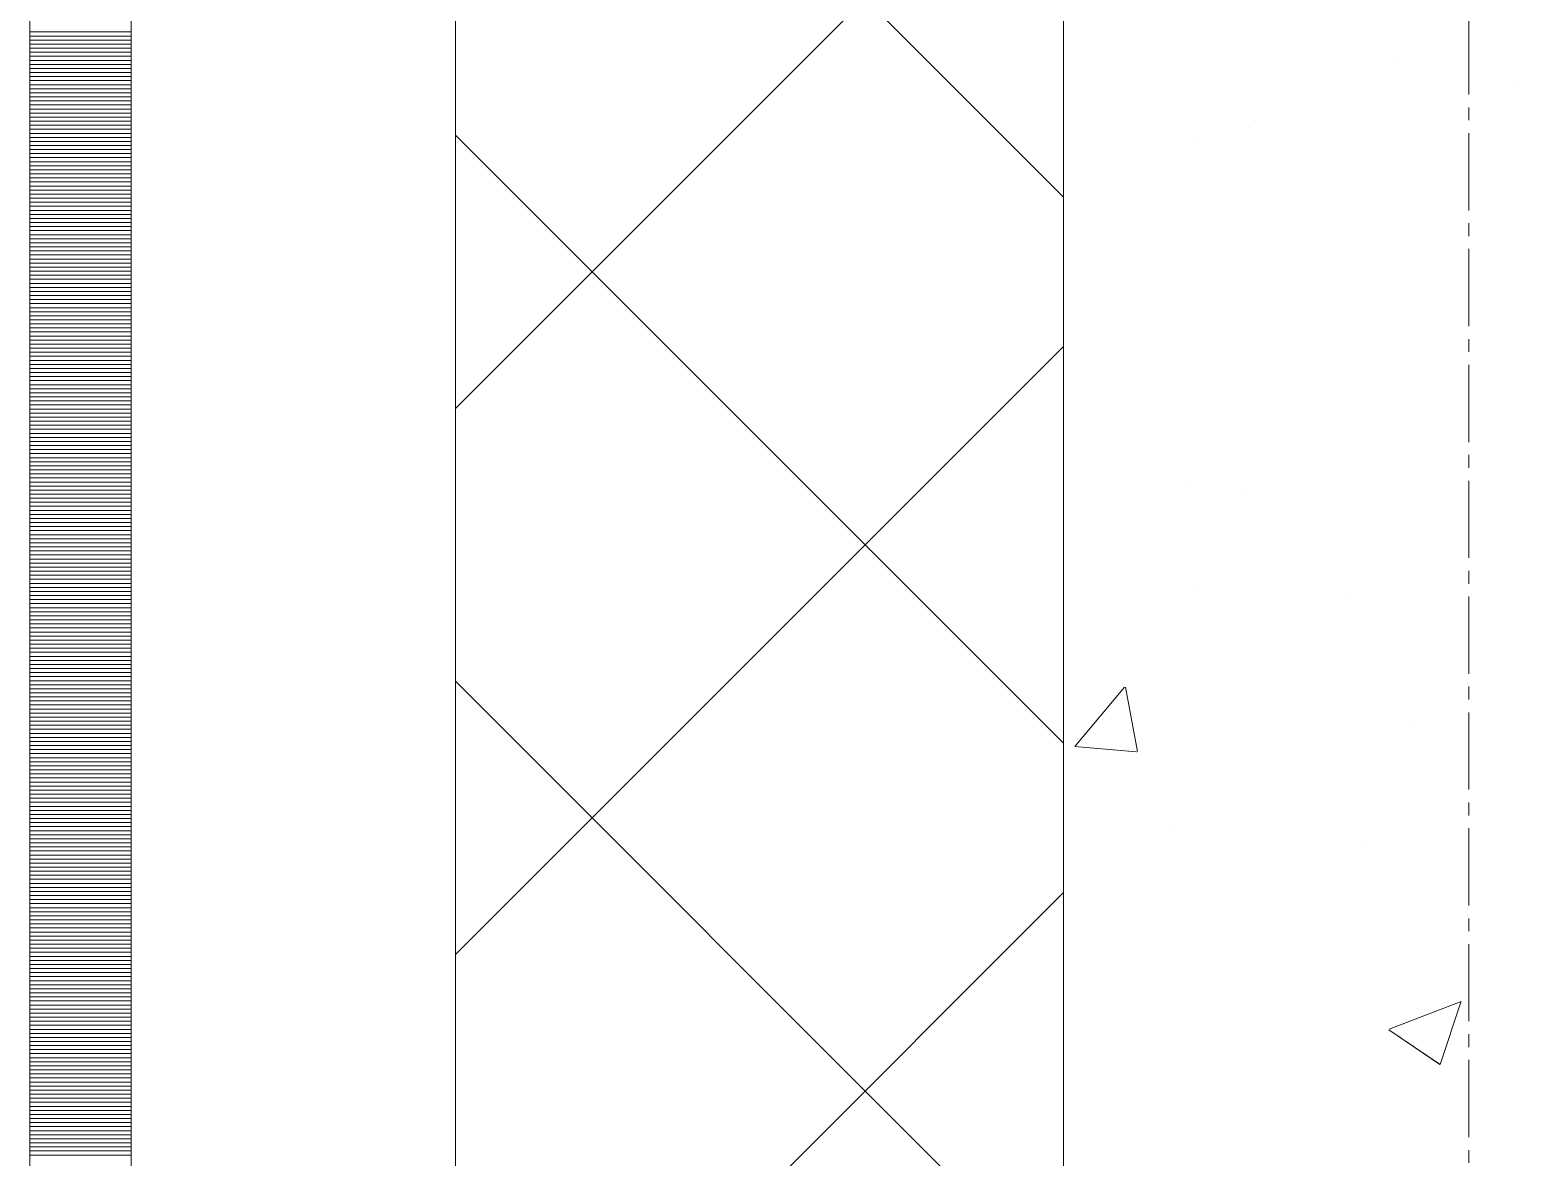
# Model space of a CAD drawing. Header units: millimetres. Extents: x 470010 to 1231400, y -134005 to 421770.
# Drawn here: x 672518.6 to 672887.9, y -16275 to -15997 of the extents above; entities that cross this region are included whole.
import ezdxf
from ezdxf.enums import TextEntityAlignment as Align

# ---------------------------------------------------------------- set-up
doc = ezdxf.new("R2010")
doc.units = ezdxf.units.MM
doc.linetypes.add('CENTER2', pattern=[28.575, 19.05, -3.175, 3.175, -3.175])
doc.linetypes.add('DASHED', pattern=[19.05, 12.7, -6.35])
doc.layers.get('Defpoints').update_dxf_attribs({"color": 140})
doc.layers.add('АР_Делит', color=120, linetype='Continuous', lineweight=0, plot=False)
for name, color, linetype, lineweight in [('АР_Стены ПЕНОблок', 52, 'Continuous', 20), ('АР_Тонкая', 254, 'Continuous', 5), ('АР_Утеплитель', 31, 'Continuous', 0), ('АР_Штриховка', 8, 'Continuous', 0)]:
    doc.layers.add(name, color=color, linetype=linetype, lineweight=lineweight)
doc.layers.add('РД_Оси_100', color=7, linetype='Continuous', lineweight=0, true_color=0x525252)
doc.styles.add('style1', font='ARIALN.TTF')

# ---------------------------------------------------------------- blocks, each defined once
blk = doc.blocks.new('СОШ_2200_АР_ОСИ_М100_28.05.24')
at = {"layer": 'АР_Делит', "color": 251, "linetype": 'DASHED', "true_color": 0x636466}
blk.add_lwpolyline([(-355, 13145), (-355, 100855), (37145, 100855), (37145, 129155), (72745, 129155), (72745, 135155), (114955, 135155), (114955, -355)], dxfattribs=at)
at = {"layer": 'РД_Оси_100', "color": 251, "linetype": 'CENTER2', "true_color": 0x636466}
blk.add_line((0, -6155), (0, 139938.679), dxfattribs=at)
blk = doc.blocks.new('A$C9108343f')
at = {"layer": 'АР_Стены ПЕНОблок', "color": 18, "linetype": 'Continuous', "lineweight": 20, "true_color": 0x000000}
blk.add_line((7054.96, 97555), (7054.96, 21355), dxfattribs=at)
at = {"layer": 'АР_Тонкая', "color": 18, "linetype": 'Continuous', "lineweight": 5, "true_color": 0x000000}
for p, q in [((6799.96, 97555), (6799.96, 21355)), ((6824.96, 97555), (6824.96, 21355)), ((6824.96, 21355), (6824.96, 97555)), ((6904.96, 21355), (6904.96, 97555))]:
    blk.add_line(p, q, dxfattribs=at)
at = {"layer": 'АР_Утеплитель', "color": 18, "linetype": 'Continuous', "lineweight": 0, "true_color": 0x000000}
for p, q in [((6904.96, 97555), (6904.96, 21355)), ((7054.96, 21355), (7054.96, 97555))]:
    blk.add_line(p, q, dxfattribs=at)
at = {"layer": 'АР_Штриховка', "color": 18, "linetype": 'Continuous', "lineweight": 0, "true_color": 0x000000}
for p, q in [((7054.96, 84328.02), (6904.96, 84478.02)), ((6904.96, 84275.89), (7054.96, 84425.89)), ((6799.96, 84368.75), (6824.96, 84368.75)), ((6799.96, 84367.75), (6824.96, 84367.75)), ((6799.96, 84366.75), (6824.96, 84366.75)), ((6799.96, 84365.75), (6824.96, 84365.75)), ((6799.96, 84364.75), (6824.96, 84364.75)), ((6799.96, 84363.75), (6824.96, 84363.75)), ((6799.96, 84362.75), (6824.96, 84362.75)), ((6799.96, 84361.75), (6824.96, 84361.75)), ((6799.96, 84360.75), (6824.96, 84360.75)), ((7136.64, 84361.54), (7136.64, 84361.54)), ((6799.96, 84359.75), (6824.96, 84359.75)), ((6799.96, 84358.75), (6824.96, 84358.75)), ((6799.96, 84357.75), (6824.96, 84357.75)), ((6799.96, 84356.75), (6824.96, 84356.75)), ((6799.96, 84355.75), (6824.96, 84355.75)), ((6799.96, 84354.75), (6824.96, 84354.75)), ((6799.96, 84353.75), (6824.96, 84353.75)), ((6799.96, 84352.75), (6824.96, 84352.75)), ((7165.98, 84355.31), (7165.98, 84355.31)), ((6799.96, 84351.75), (6824.96, 84351.75)), ((6799.96, 84350.75), (6824.96, 84350.75)), ((6799.96, 84349.75), (6824.96, 84349.75)), ((6799.96, 84348.75), (6824.96, 84348.75)), ((6799.96, 84347.75), (6824.96, 84347.75)), ((6799.96, 84346.75), (6824.96, 84346.75)), ((6799.96, 84345.75), (6824.96, 84345.75)), ((7102.39, 84346.94), (7102.39, 84346.94)), ((6799.96, 84344.75), (6824.96, 84344.75)), ((6799.96, 84343.75), (6824.96, 84343.75)), ((6799.96, 84342.75), (6824.96, 84342.75)), ((6799.96, 84341.75), (6824.96, 84341.75)), ((7054.96, 84193.32), (6904.96, 84343.32)), ((7088.4, 84341.73), (7088.4, 84341.73)), ((6799.96, 84340.75), (6824.96, 84340.75)), ((6799.96, 84339.75), (6824.96, 84339.75)), ((6799.96, 84338.75), (6824.96, 84338.75)), ((6799.96, 84337.75), (6824.96, 84337.75)), ((6799.96, 84336.75), (6824.96, 84336.75)), ((6799.96, 84335.75), (6824.96, 84335.75)), ((6799.96, 84334.75), (6824.96, 84334.75)), ((6799.96, 84333.75), (6824.96, 84333.75)), ((6799.96, 84332.75), (6824.96, 84332.75)), ((6799.96, 84331.75), (6824.96, 84331.75)), ((6799.96, 84330.75), (6824.96, 84330.75)), ((6799.96, 84329.75), (6824.96, 84329.75)), ((6799.96, 84328.75), (6824.96, 84328.75)), ((6799.96, 84327.75), (6824.96, 84327.75)), ((6799.96, 84326.75), (6824.96, 84326.75)), ((6799.96, 84325.75), (6824.96, 84325.75)), ((6799.96, 84324.75), (6824.96, 84324.75)), ((6799.96, 84323.75), (6824.96, 84323.75)), ((6799.96, 84322.75), (6824.96, 84322.75)), ((6799.96, 84321.75), (6824.96, 84321.75)), ((6799.96, 84320.75), (6824.96, 84320.75)), ((6799.96, 84319.75), (6824.96, 84319.75)), ((6799.96, 84318.75), (6824.96, 84318.75)), ((6799.96, 84317.75), (6824.96, 84317.75)), ((6799.96, 84316.75), (6824.96, 84316.75)), ((6799.96, 84315.75), (6824.96, 84315.75)), ((6799.96, 84314.75), (6824.96, 84314.75)), ((6799.96, 84313.75), (6824.96, 84313.75)), ((6799.96, 84312.75), (6824.96, 84312.75)), ((6799.96, 84311.75), (6824.96, 84311.75)), ((6799.96, 84310.75), (6824.96, 84310.75)), ((6799.96, 84309.75), (6824.96, 84309.75)), ((6799.96, 84308.75), (6824.96, 84308.75)), ((6799.96, 84307.75), (6824.96, 84307.75)), ((6799.96, 84306.75), (6824.96, 84306.75)), ((6799.96, 84305.75), (6824.96, 84305.75)), ((6799.96, 84304.75), (6824.96, 84304.75)), ((6799.96, 84303.75), (6824.96, 84303.75)), ((6799.96, 84302.75), (6824.96, 84302.75)), ((6799.96, 84301.75), (6824.96, 84301.75)), ((6799.96, 84300.75), (6824.96, 84300.75)), ((6799.96, 84299.75), (6824.96, 84299.75)), ((6799.96, 84298.75), (6824.96, 84298.75)), ((6799.96, 84297.75), (6824.96, 84297.75)), ((6799.96, 84296.75), (6824.96, 84296.75)), ((6799.96, 84295.75), (6824.96, 84295.75)), ((6799.96, 84294.75), (6824.96, 84294.75)), ((6799.96, 84293.75), (6824.96, 84293.75)), ((6799.96, 84292.75), (6824.96, 84292.75)), ((6799.96, 84291.75), (6824.96, 84291.75)), ((6799.96, 84290.75), (6824.96, 84290.75)), ((6904.96, 84141.18), (7054.96, 84291.18)), ((6799.96, 84289.75), (6824.96, 84289.75)), ((6799.96, 84288.75), (6824.96, 84288.75)), ((6799.96, 84287.75), (6824.96, 84287.75)), ((6799.96, 84286.75), (6824.96, 84286.75)), ((6799.96, 84285.75), (6824.96, 84285.75)), ((6799.96, 84284.75), (6824.96, 84284.75)), ((6799.96, 84283.75), (6824.96, 84283.75)), ((6799.96, 84282.75), (6824.96, 84282.75)), ((6799.96, 84281.75), (6824.96, 84281.75)), ((6799.96, 84280.75), (6824.96, 84280.75)), ((6799.96, 84279.75), (6824.96, 84279.75)), ((6799.96, 84278.75), (6824.96, 84278.75)), ((6799.96, 84277.75), (6824.96, 84277.75)), ((6799.96, 84276.75), (6824.96, 84276.75)), ((6799.96, 84275.75), (6824.96, 84275.75)), ((6799.96, 84274.75), (6824.96, 84274.75)), ((6799.96, 84273.75), (6824.96, 84273.75)), ((6799.96, 84272.75), (6824.96, 84272.75)), ((6799.96, 84271.75), (6824.96, 84271.75)), ((6799.96, 84270.75), (6824.96, 84270.75)), ((6799.96, 84269.75), (6824.96, 84269.75)), ((6799.96, 84268.75), (6824.96, 84268.75)), ((6799.96, 84267.75), (6824.96, 84267.75)), ((6799.96, 84266.75), (6824.96, 84266.75)), ((6799.96, 84265.75), (6824.96, 84265.75)), ((6799.96, 84264.75), (6824.96, 84264.75)), ((6799.96, 84263.75), (6824.96, 84263.75)), ((6799.96, 84262.75), (6824.96, 84262.75)), ((6799.96, 84261.75), (6824.96, 84261.75)), ((6799.96, 84260.75), (6824.96, 84260.75)), ((6799.96, 84259.75), (6824.96, 84259.75)), ((6799.96, 84258.75), (6824.96, 84258.75)), ((6799.96, 84257.75), (6824.96, 84257.75)), ((6799.96, 84256.75), (6824.96, 84256.75)), ((7085.31, 84257.17), (7085.31, 84257.17)), ((6799.96, 84255.75), (6824.96, 84255.75)), ((6799.96, 84254.75), (6824.96, 84254.75)), ((6799.96, 84253.75), (6824.96, 84253.75)), ((7099.16, 84255.13), (7099.16, 84255.13)), ((6799.96, 84252.75), (6824.96, 84252.75)), ((6799.96, 84251.75), (6824.96, 84251.75)), ((6799.96, 84250.75), (6824.96, 84250.75)), ((6799.96, 84249.75), (6824.96, 84249.75)), ((6799.96, 84248.75), (6824.96, 84248.75)), ((6799.96, 84247.75), (6824.96, 84247.75)), ((6799.96, 84246.75), (6824.96, 84246.75)), ((6799.96, 84245.75), (6824.96, 84245.75)), ((6799.96, 84244.75), (6824.96, 84244.75)), ((6799.96, 84243.75), (6824.96, 84243.75)), ((6799.96, 84242.75), (6824.96, 84242.75)), ((6799.96, 84241.75), (6824.96, 84241.75)), ((6799.96, 84240.75), (6824.96, 84240.75)), ((6799.96, 84239.75), (6824.96, 84239.75)), ((6799.96, 84238.75), (6824.96, 84238.75)), ((6799.96, 84237.75), (6824.96, 84237.75)), ((6799.96, 84236.75), (6824.96, 84236.75)), ((6799.96, 84235.75), (6824.96, 84235.75)), ((6799.96, 84234.75), (6824.96, 84234.75)), ((6799.96, 84233.75), (6824.96, 84233.75)), ((6799.96, 84232.75), (6824.96, 84232.75)), ((6799.96, 84231.75), (6824.96, 84231.75)), ((6799.96, 84230.75), (6824.96, 84230.75)), ((7087.17, 84231.75), (7087.17, 84231.75)), ((6799.96, 84229.75), (6824.96, 84229.75)), ((6799.96, 84228.75), (6824.96, 84228.75)), ((6799.96, 84227.75), (6824.96, 84227.75)), ((7124.38, 84230.29), (7124.38, 84230.29)), ((6799.96, 84226.75), (6824.96, 84226.75)), ((6799.96, 84225.75), (6824.96, 84225.75)), ((6799.96, 84224.75), (6824.96, 84224.75)), ((6799.96, 84223.75), (6824.96, 84223.75)), ((6799.96, 84222.75), (6824.96, 84222.75)), ((6799.96, 84221.75), (6824.96, 84221.75)), ((6799.96, 84220.75), (6824.96, 84220.75)), ((6799.96, 84219.75), (6824.96, 84219.75)), ((6799.96, 84218.75), (6824.96, 84218.75)), ((6799.96, 84217.75), (6824.96, 84217.75)), ((6799.96, 84216.75), (6824.96, 84216.75)), ((6799.96, 84215.75), (6824.96, 84215.75)), ((6799.96, 84214.75), (6824.96, 84214.75)), ((6799.96, 84213.75), (6824.96, 84213.75)), ((6799.96, 84212.75), (6824.96, 84212.75)), ((6799.96, 84211.75), (6824.96, 84211.75)), ((6799.96, 84210.75), (6824.96, 84210.75)), ((6799.96, 84209.75), (6824.96, 84209.75)), ((6799.96, 84208.75), (6824.96, 84208.75)), ((7054.96, 84058.62), (6904.96, 84208.62)), ((6799.96, 84207.75), (6824.96, 84207.75)), ((6799.96, 84206.75), (6824.96, 84206.75)), ((6799.96, 84205.75), (6824.96, 84205.75)), ((7057.74, 84192.54), (7069.99, 84207.13)), ((7073.2, 84191.26), (7070.26, 84207.18)), ((6799.96, 84204.75), (6824.96, 84204.75)), ((6799.96, 84203.75), (6824.96, 84203.75)), ((6799.96, 84202.75), (6824.96, 84202.75)), ((6799.96, 84201.75), (6824.96, 84201.75)), ((6799.96, 84200.75), (6824.96, 84200.75)), ((6799.96, 84199.75), (6824.96, 84199.75)), ((6799.96, 84198.75), (6824.96, 84198.75)), ((6799.96, 84197.75), (6824.96, 84197.75)), ((7140.73, 84197.63), (7140.73, 84197.63)), ((6799.96, 84196.75), (6824.96, 84196.75)), ((6799.96, 84195.75), (6824.96, 84195.75)), ((6799.96, 84194.75), (6824.96, 84194.75)), ((6799.96, 84193.75), (6824.96, 84193.75)), ((6799.96, 84192.75), (6824.96, 84192.75)), ((6799.96, 84191.75), (6824.96, 84191.75)), ((6799.96, 84190.75), (6824.96, 84190.75)), ((7057.74, 84192.54), (7072.93, 84191.21)), ((6799.96, 84189.75), (6824.96, 84189.75)), ((6799.96, 84188.75), (6824.96, 84188.75)), ((6799.96, 84187.75), (6824.96, 84187.75)), ((6799.96, 84186.75), (6824.96, 84186.75)), ((6799.96, 84185.75), (6824.96, 84185.75)), ((6799.96, 84184.75), (6824.96, 84184.75)), ((6799.96, 84183.75), (6824.96, 84183.75)), ((6799.96, 84182.75), (6824.96, 84182.75)), ((6799.96, 84181.75), (6824.96, 84181.75)), ((6799.96, 84180.75), (6824.96, 84180.75)), ((6799.96, 84179.75), (6824.96, 84179.75)), ((6799.96, 84178.75), (6824.96, 84178.75)), ((6799.96, 84177.75), (6824.96, 84177.75)), ((6799.96, 84176.75), (6824.96, 84176.75)), ((6799.96, 84175.75), (6824.96, 84175.75)), ((6799.96, 84174.75), (6824.96, 84174.75)), ((6799.96, 84173.75), (6824.96, 84173.75)), ((6799.96, 84172.75), (6824.96, 84172.75)), ((6799.96, 84171.75), (6824.96, 84171.75)), ((7082.22, 84172.62), (7082.22, 84172.62)), ((6799.96, 84170.75), (6824.96, 84170.75)), ((6799.96, 84169.75), (6824.96, 84169.75)), ((6799.96, 84168.75), (6824.96, 84168.75)), ((6799.96, 84167.75), (6824.96, 84167.75)), ((6799.96, 84166.75), (6824.96, 84166.75)), ((6799.96, 84165.75), (6824.96, 84165.75)), ((6799.96, 84164.75), (6824.96, 84164.75)), ((7128.54, 84167.62), (7128.54, 84167.62)), ((6799.96, 84163.75), (6824.96, 84163.75)), ((6799.96, 84162.75), (6824.96, 84162.75)), ((6799.96, 84161.75), (6824.96, 84161.75)), ((6799.96, 84160.75), (6824.96, 84160.75)), ((6799.96, 84159.75), (6824.96, 84159.75)), ((6799.96, 84158.75), (6824.96, 84158.75)), ((6799.96, 84157.75), (6824.96, 84157.75)), ((6799.96, 84156.75), (6824.96, 84156.75)), ((6799.96, 84155.75), (6824.96, 84155.75)), ((6799.96, 84154.75), (6824.96, 84154.75)), ((6799.96, 84153.75), (6824.96, 84153.75)), ((6904.96, 84006.48), (7054.96, 84156.48)), ((6799.96, 84152.75), (6824.96, 84152.75)), ((6799.96, 84151.75), (6824.96, 84151.75)), ((6799.96, 84150.75), (6824.96, 84150.75)), ((6799.96, 84149.75), (6824.96, 84149.75)), ((6799.96, 84148.75), (6824.96, 84148.75)), ((6799.96, 84147.75), (6824.96, 84147.75)), ((6799.96, 84146.75), (6824.96, 84146.75)), ((6799.96, 84145.75), (6824.96, 84145.75)), ((6799.96, 84144.75), (6824.96, 84144.75)), ((6799.96, 84143.75), (6824.96, 84143.75)), ((6799.96, 84142.75), (6824.96, 84142.75)), ((6799.96, 84141.75), (6824.96, 84141.75)), ((6799.96, 84140.75), (6824.96, 84140.75)), ((6799.96, 84139.75), (6824.96, 84139.75)), ((6799.96, 84138.75), (6824.96, 84138.75)), ((6799.96, 84137.75), (6824.96, 84137.75)), ((6799.96, 84136.75), (6824.96, 84136.75)), ((6799.96, 84135.75), (6824.96, 84135.75)), ((6799.96, 84134.75), (6824.96, 84134.75)), ((6799.96, 84133.75), (6824.96, 84133.75)), ((6799.96, 84132.75), (6824.96, 84132.75)), ((6799.96, 84131.75), (6824.96, 84131.75)), ((6799.96, 84130.75), (6824.96, 84130.75)), ((6799.96, 84129.75), (6824.96, 84129.75)), ((6799.96, 84128.75), (6824.96, 84128.75)), ((6799.96, 84127.75), (6824.96, 84127.75)), ((7135.28, 84122.79), (7153.07, 84129.62)), ((7147.86, 84114.11), (7153.01, 84129.46)), ((6799.96, 84126.75), (6824.96, 84126.75)), ((6799.96, 84125.75), (6824.96, 84125.75)), ((6799.96, 84124.75), (6824.96, 84124.75)), ((6799.96, 84123.75), (6824.96, 84123.75)), ((6799.96, 84122.75), (6824.96, 84122.75)), ((6799.96, 84121.75), (6824.96, 84121.75)), ((6799.96, 84120.75), (6824.96, 84120.75)), ((7135.21, 84122.63), (7147.85, 84114.11)), ((6799.96, 84119.75), (6824.96, 84119.75)), ((6799.96, 84118.75), (6824.96, 84118.75)), ((6799.96, 84117.75), (6824.96, 84117.75)), ((6799.96, 84116.75), (6824.96, 84116.75)), ((6799.96, 84115.75), (6824.96, 84115.75)), ((6799.96, 84114.75), (6824.96, 84114.75)), ((6799.96, 84113.75), (6824.96, 84113.75)), ((6799.96, 84112.75), (6824.96, 84112.75)), ((6799.96, 84111.75), (6824.96, 84111.75)), ((6799.96, 84110.75), (6824.96, 84110.75)), ((6799.96, 84109.75), (6824.96, 84109.75)), ((6799.96, 84108.75), (6824.96, 84108.75)), ((6799.96, 84107.75), (6824.96, 84107.75)), ((6799.96, 84106.75), (6824.96, 84106.75)), ((6799.96, 84105.75), (6824.96, 84105.75)), ((6799.96, 84104.75), (6824.96, 84104.75)), ((6799.96, 84103.75), (6824.96, 84103.75)), ((6799.96, 84102.75), (6824.96, 84102.75)), ((6799.96, 84101.75), (6824.96, 84101.75)), ((6799.96, 84100.75), (6824.96, 84100.75)), ((6799.96, 84099.75), (6824.96, 84099.75)), ((6799.96, 84098.75), (6824.96, 84098.75)), ((6799.96, 84097.75), (6824.96, 84097.75)), ((6799.96, 84096.75), (6824.96, 84096.75)), ((6799.96, 84095.75), (6824.96, 84095.75)), ((6799.96, 84094.75), (6824.96, 84094.75)), ((6799.96, 84093.75), (6824.96, 84093.75)), ((6799.96, 84092.75), (6824.96, 84092.75)), ((6799.96, 84091.75), (6824.96, 84091.75))]:
    blk.add_line(p, q, dxfattribs=at)
at = {"layer": 'РД_Оси_100'}
blk.add_blockref('СОШ_2200_АР_ОСИ_М100_28.05.24', (7154.96, 6755), dxfattribs=at)
at = {"layer": 'Defpoints', "color": 18, "true_color": 0x000000, "style": 'style1'}
for p in [(143949.34, 316089.12), (143974.98, 281639.5), (143890.4, 273244.71), (143839.99, 264276.81), (143967.75, 254892.38), (12251.96, 104178.14), (12382.58, 96023.14)]:
    blk.add_attdef('АР-ПОМЕЩЕНИЕ:НАИМЕНОВАНИЕ', text='', height=100, dxfattribs=at).set_placement(p, align=Align.MIDDLE)
at = {"layer": 'Defpoints', "color": 18, "true_color": 0x000000, "style": 'style1', "flags": 8}
for p in [(143951.3, 279099.09), (143848.34, 269251.11), (143875.33, 260094.25), (144049.74, 250824.7), (163419.28, 238153.36), (155897.46, 237965.97), (183037.2, 237965.97), (143342.94, 237876.19)]:
    blk.add_attdef('АР-ПОМЕЩЕНИЕ:НАИМЕНОВАНИЕ', text='', height=100, dxfattribs=at).set_placement(p, align=Align.MIDDLE)

msp = doc.modelspace()

# ---------------------------------------------------------------- linework, layer by layer
at = {"layer": 'АР_Стены ПЕНОблок', "color": 18, "linetype": 'Continuous', "lineweight": 20, "true_color": 0x000000}
msp.add_line((672773.57, -2811.242), (672773.57, -79011.242), dxfattribs=at)
at = {"layer": 'АР_Тонкая', "color": 18, "linetype": 'Continuous', "lineweight": 5, "true_color": 0x000000}
for p, q in [((672518.57, -2811.242), (672518.57, -79011.242)), ((672543.57, -2811.242), (672543.57, -79011.242)), ((672543.57, -79011.242), (672543.57, -2811.242)), ((672623.57, -79011.242), (672623.57, -2811.242))]:
    msp.add_line(p, q, dxfattribs=at)
at = {"layer": 'АР_Утеплитель', "color": 18, "linetype": 'Continuous', "lineweight": 0, "true_color": 0x000000}
for p, q in [((672623.57, -2811.242), (672623.57, -79011.242)), ((672773.57, -79011.242), (672773.57, -2811.242))]:
    msp.add_line(p, q, dxfattribs=at)
at = {"layer": 'АР_Штриховка', "color": 18, "linetype": 'Continuous', "lineweight": 0, "true_color": 0x000000}
for p, q in [((672773.57, -16038.218), (672623.57, -15888.218)), ((672623.57, -16090.355), (672773.57, -15940.355)), ((672518.57, -15997.492), (672543.57, -15997.492)), ((672518.57, -15998.492), (672543.57, -15998.492)), ((672518.57, -15999.492), (672543.57, -15999.492)), ((672518.57, -16000.492), (672543.57, -16000.492)), ((672518.57, -16001.492), (672543.57, -16001.492)), ((672518.57, -16002.492), (672543.57, -16002.492)), ((672518.57, -16003.492), (672543.57, -16003.492)), ((672518.57, -16004.492), (672543.57, -16004.492)), ((672518.57, -16005.492), (672543.57, -16005.492)), ((672518.57, -16006.492), (672543.57, -16006.492)), ((672518.57, -16007.492), (672543.57, -16007.492)), ((672518.57, -16008.492), (672543.57, -16008.492)), ((672518.57, -16009.492), (672543.57, -16009.492)), ((672518.57, -16010.492), (672543.57, -16010.492)), ((672518.57, -16011.492), (672543.57, -16011.492)), ((672518.57, -16012.492), (672543.57, -16012.492)), ((672518.57, -16013.492), (672543.57, -16013.492)), ((672518.57, -16014.492), (672543.57, -16014.492)), ((672518.57, -16015.492), (672543.57, -16015.492)), ((672518.57, -16016.492), (672543.57, -16016.492)), ((672518.57, -16017.492), (672543.57, -16017.492)), ((672518.57, -16018.492), (672543.57, -16018.492)), ((672518.57, -16019.492), (672543.57, -16019.492)), ((672518.57, -16020.492), (672543.57, -16020.492)), ((672518.57, -16021.492), (672543.57, -16021.492)), ((672518.57, -16022.492), (672543.57, -16022.492)), ((672773.57, -16172.922), (672623.57, -16022.922)), ((672518.57, -16023.492), (672543.57, -16023.492)), ((672518.57, -16024.492), (672543.57, -16024.492)), ((672518.57, -16025.492), (672543.57, -16025.492)), ((672518.57, -16026.492), (672543.57, -16026.492)), ((672518.57, -16027.492), (672543.57, -16027.492)), ((672518.57, -16028.492), (672543.57, -16028.492)), ((672518.57, -16029.492), (672543.57, -16029.492)), ((672518.57, -16030.492), (672543.57, -16030.492)), ((672518.57, -16031.492), (672543.57, -16031.492)), ((672518.57, -16032.492), (672543.57, -16032.492)), ((672518.57, -16033.492), (672543.57, -16033.492)), ((672518.57, -16034.492), (672543.57, -16034.492)), ((672518.57, -16035.492), (672543.57, -16035.492)), ((672518.57, -16036.492), (672543.57, -16036.492)), ((672518.57, -16037.492), (672543.57, -16037.492)), ((672518.57, -16038.492), (672543.57, -16038.492)), ((672518.57, -16039.492), (672543.57, -16039.492)), ((672518.57, -16040.492), (672543.57, -16040.492)), ((672518.57, -16041.492), (672543.57, -16041.492)), ((672518.57, -16042.492), (672543.57, -16042.492)), ((672518.57, -16043.492), (672543.57, -16043.492)), ((672518.57, -16044.492), (672543.57, -16044.492)), ((672518.57, -16045.492), (672543.57, -16045.492)), ((672518.57, -16046.492), (672543.57, -16046.492)), ((672518.57, -16047.492), (672543.57, -16047.492)), ((672518.57, -16048.492), (672543.57, -16048.492)), ((672518.57, -16049.492), (672543.57, -16049.492)), ((672518.57, -16050.492), (672543.57, -16050.492)), ((672518.57, -16051.492), (672543.57, -16051.492)), ((672518.57, -16052.492), (672543.57, -16052.492)), ((672518.57, -16053.492), (672543.57, -16053.492)), ((672518.57, -16054.492), (672543.57, -16054.492)), ((672518.57, -16055.492), (672543.57, -16055.492)), ((672518.57, -16056.492), (672543.57, -16056.492)), ((672518.57, -16057.492), (672543.57, -16057.492)), ((672518.57, -16058.492), (672543.57, -16058.492)), ((672518.57, -16059.492), (672543.57, -16059.492)), ((672518.57, -16060.492), (672543.57, -16060.492)), ((672518.57, -16061.492), (672543.57, -16061.492)), ((672518.57, -16062.492), (672543.57, -16062.492)), ((672518.57, -16063.492), (672543.57, -16063.492)), ((672518.57, -16064.492), (672543.57, -16064.492)), ((672518.57, -16065.492), (672543.57, -16065.492)), ((672518.57, -16066.492), (672543.57, -16066.492)), ((672518.57, -16067.492), (672543.57, -16067.492)), ((672518.57, -16068.492), (672543.57, -16068.492)), ((672518.57, -16069.492), (672543.57, -16069.492)), ((672518.57, -16070.492), (672543.57, -16070.492)), ((672518.57, -16071.492), (672543.57, -16071.492)), ((672518.57, -16072.492), (672543.57, -16072.492)), ((672518.57, -16073.492), (672543.57, -16073.492)), ((672518.57, -16074.492), (672543.57, -16074.492)), ((672518.57, -16075.492), (672543.57, -16075.492)), ((672518.57, -16076.492), (672543.57, -16076.492)), ((672518.57, -16077.492), (672543.57, -16077.492)), ((672518.57, -16078.492), (672543.57, -16078.492)), ((672623.57, -16225.059), (672773.57, -16075.059)), ((672518.57, -16079.492), (672543.57, -16079.492)), ((672518.57, -16080.492), (672543.57, -16080.492)), ((672518.57, -16081.492), (672543.57, -16081.492)), ((672518.57, -16082.492), (672543.57, -16082.492)), ((672518.57, -16083.492), (672543.57, -16083.492)), ((672518.57, -16084.492), (672543.57, -16084.492)), ((672518.57, -16085.492), (672543.57, -16085.492)), ((672518.57, -16086.492), (672543.57, -16086.492)), ((672518.57, -16087.492), (672543.57, -16087.492)), ((672518.57, -16088.492), (672543.57, -16088.492)), ((672518.57, -16089.492), (672543.57, -16089.492)), ((672518.57, -16090.492), (672543.57, -16090.492)), ((672518.57, -16091.492), (672543.57, -16091.492)), ((672518.57, -16092.492), (672543.57, -16092.492)), ((672518.57, -16093.492), (672543.57, -16093.492)), ((672518.57, -16094.492), (672543.57, -16094.492)), ((672518.57, -16095.492), (672543.57, -16095.492)), ((672518.57, -16096.492), (672543.57, -16096.492)), ((672518.57, -16097.492), (672543.57, -16097.492)), ((672518.57, -16098.492), (672543.57, -16098.492)), ((672518.57, -16099.492), (672543.57, -16099.492)), ((672518.57, -16100.492), (672543.57, -16100.492)), ((672518.57, -16101.492), (672543.57, -16101.492)), ((672518.57, -16102.492), (672543.57, -16102.492)), ((672518.57, -16103.492), (672543.57, -16103.492)), ((672518.57, -16104.492), (672543.57, -16104.492)), ((672518.57, -16105.492), (672543.57, -16105.492)), ((672518.57, -16106.492), (672543.57, -16106.492)), ((672518.57, -16107.492), (672543.57, -16107.492)), ((672518.57, -16108.492), (672543.57, -16108.492)), ((672518.57, -16109.492), (672543.57, -16109.492)), ((672518.57, -16110.492), (672543.57, -16110.492)), ((672518.57, -16111.492), (672543.57, -16111.492)), ((672518.57, -16112.492), (672543.57, -16112.492)), ((672518.57, -16113.492), (672543.57, -16113.492)), ((672518.57, -16114.492), (672543.57, -16114.492)), ((672518.57, -16115.492), (672543.57, -16115.492)), ((672518.57, -16116.492), (672543.57, -16116.492)), ((672518.57, -16117.492), (672543.57, -16117.492)), ((672518.57, -16118.492), (672543.57, -16118.492)), ((672518.57, -16119.492), (672543.57, -16119.492)), ((672518.57, -16120.492), (672543.57, -16120.492)), ((672518.57, -16121.492), (672543.57, -16121.492)), ((672518.57, -16122.492), (672543.57, -16122.492)), ((672518.57, -16123.492), (672543.57, -16123.492)), ((672518.57, -16124.492), (672543.57, -16124.492)), ((672518.57, -16125.492), (672543.57, -16125.492)), ((672518.57, -16126.492), (672543.57, -16126.492)), ((672518.57, -16127.492), (672543.57, -16127.492)), ((672518.57, -16128.492), (672543.57, -16128.492)), ((672518.57, -16129.492), (672543.57, -16129.492)), ((672518.57, -16130.492), (672543.57, -16130.492)), ((672518.57, -16131.492), (672543.57, -16131.492)), ((672518.57, -16132.492), (672543.57, -16132.492)), ((672518.57, -16133.492), (672543.57, -16133.492)), ((672518.57, -16134.492), (672543.57, -16134.492)), ((672518.57, -16135.492), (672543.57, -16135.492)), ((672518.57, -16136.492), (672543.57, -16136.492)), ((672518.57, -16137.492), (672543.57, -16137.492)), ((672518.57, -16138.492), (672543.57, -16138.492)), ((672518.57, -16139.492), (672543.57, -16139.492)), ((672518.57, -16140.492), (672543.57, -16140.492)), ((672518.57, -16141.492), (672543.57, -16141.492)), ((672518.57, -16142.492), (672543.57, -16142.492)), ((672518.57, -16143.492), (672543.57, -16143.492)), ((672518.57, -16144.492), (672543.57, -16144.492)), ((672518.57, -16145.492), (672543.57, -16145.492)), ((672518.57, -16146.492), (672543.57, -16146.492)), ((672518.57, -16147.492), (672543.57, -16147.492)), ((672518.57, -16148.492), (672543.57, -16148.492)), ((672518.57, -16149.492), (672543.57, -16149.492)), ((672518.57, -16150.492), (672543.57, -16150.492)), ((672518.57, -16151.492), (672543.57, -16151.492)), ((672518.57, -16152.492), (672543.57, -16152.492)), ((672518.57, -16153.492), (672543.57, -16153.492)), ((672518.57, -16154.492), (672543.57, -16154.492)), ((672518.57, -16155.492), (672543.57, -16155.492)), ((672518.57, -16156.492), (672543.57, -16156.492)), ((672518.57, -16157.492), (672543.57, -16157.492)), ((672518.57, -16158.492), (672543.57, -16158.492)), ((672518.57, -16159.492), (672543.57, -16159.492)), ((672773.57, -16307.626), (672623.57, -16157.626)), ((672776.356, -16173.702), (672788.601, -16159.109)), ((672791.814, -16174.984), (672788.877, -16159.062)), ((672518.57, -16160.492), (672543.57, -16160.492)), ((672518.57, -16161.492), (672543.57, -16161.492)), ((672518.57, -16162.492), (672543.57, -16162.492)), ((672518.57, -16163.492), (672543.57, -16163.492)), ((672518.57, -16164.492), (672543.57, -16164.492)), ((672518.57, -16165.492), (672543.57, -16165.492)), ((672518.57, -16166.492), (672543.57, -16166.492)), ((672518.57, -16167.492), (672543.57, -16167.492)), ((672518.57, -16168.492), (672543.57, -16168.492)), ((672518.57, -16169.492), (672543.57, -16169.492)), ((672518.57, -16170.492), (672543.57, -16170.492)), ((672518.57, -16171.492), (672543.57, -16171.492)), ((672518.57, -16172.492), (672543.57, -16172.492)), ((672518.57, -16173.492), (672543.57, -16173.492)), ((672518.57, -16174.492), (672543.57, -16174.492)), ((672776.356, -16173.706), (672791.538, -16175.034)), ((672518.57, -16175.492), (672543.57, -16175.492)), ((672518.57, -16176.492), (672543.57, -16176.492)), ((672518.57, -16177.492), (672543.57, -16177.492)), ((672518.57, -16178.492), (672543.57, -16178.492)), ((672518.57, -16179.492), (672543.57, -16179.492)), ((672518.57, -16180.492), (672543.57, -16180.492)), ((672518.57, -16181.492), (672543.57, -16181.492)), ((672518.57, -16182.492), (672543.57, -16182.492)), ((672518.57, -16183.492), (672543.57, -16183.492)), ((672518.57, -16184.492), (672543.57, -16184.492)), ((672518.57, -16185.492), (672543.57, -16185.492)), ((672518.57, -16186.492), (672543.57, -16186.492)), ((672518.57, -16187.492), (672543.57, -16187.492)), ((672518.57, -16188.492), (672543.57, -16188.492)), ((672518.57, -16189.492), (672543.57, -16189.492)), ((672518.57, -16190.492), (672543.57, -16190.492)), ((672518.57, -16191.492), (672543.57, -16191.492)), ((672518.57, -16192.492), (672543.57, -16192.492)), ((672518.57, -16193.492), (672543.57, -16193.492)), ((672518.57, -16194.492), (672543.57, -16194.492)), ((672518.57, -16195.492), (672543.57, -16195.492)), ((672518.57, -16196.492), (672543.57, -16196.492)), ((672518.57, -16197.492), (672543.57, -16197.492)), ((672518.57, -16198.492), (672543.57, -16198.492)), ((672518.57, -16199.492), (672543.57, -16199.492)), ((672518.57, -16200.492), (672543.57, -16200.492)), ((672518.57, -16201.492), (672543.57, -16201.492)), ((672518.57, -16202.492), (672543.57, -16202.492)), ((672518.57, -16203.492), (672543.57, -16203.492)), ((672518.57, -16204.492), (672543.57, -16204.492)), ((672518.57, -16205.492), (672543.57, -16205.492)), ((672518.57, -16206.492), (672543.57, -16206.492)), ((672518.57, -16207.492), (672543.57, -16207.492)), ((672518.57, -16208.492), (672543.57, -16208.492)), ((672518.57, -16209.492), (672543.57, -16209.492)), ((672518.57, -16210.492), (672543.57, -16210.492)), ((672518.57, -16211.492), (672543.57, -16211.492)), ((672623.57, -16359.763), (672773.57, -16209.763)), ((672518.57, -16212.492), (672543.57, -16212.492)), ((672518.57, -16213.492), (672543.57, -16213.492)), ((672518.57, -16214.492), (672543.57, -16214.492)), ((672518.57, -16215.492), (672543.57, -16215.492)), ((672518.57, -16216.492), (672543.57, -16216.492)), ((672518.57, -16217.492), (672543.57, -16217.492)), ((672518.57, -16218.492), (672543.57, -16218.492)), ((672518.57, -16219.492), (672543.57, -16219.492)), ((672518.57, -16220.492), (672543.57, -16220.492)), ((672518.57, -16221.492), (672543.57, -16221.492)), ((672518.57, -16222.492), (672543.57, -16222.492)), ((672518.57, -16223.492), (672543.57, -16223.492)), ((672518.57, -16224.492), (672543.57, -16224.492)), ((672518.57, -16225.492), (672543.57, -16225.492)), ((672518.57, -16226.492), (672543.57, -16226.492)), ((672518.57, -16227.492), (672543.57, -16227.492)), ((672518.57, -16228.492), (672543.57, -16228.492)), ((672518.57, -16229.492), (672543.57, -16229.492)), ((672518.57, -16230.492), (672543.57, -16230.492)), ((672518.57, -16231.492), (672543.57, -16231.492)), ((672518.57, -16232.492), (672543.57, -16232.492)), ((672518.57, -16233.492), (672543.57, -16233.492)), ((672518.57, -16234.492), (672543.57, -16234.492)), ((672518.57, -16235.492), (672543.57, -16235.492)), ((672518.57, -16236.492), (672543.57, -16236.492)), ((672853.896, -16243.449), (672871.68, -16236.622)), ((672866.474, -16252.135), (672871.624, -16236.786)), ((672518.57, -16237.492), (672543.57, -16237.492)), ((672518.57, -16238.492), (672543.57, -16238.492)), ((672518.57, -16239.492), (672543.57, -16239.492)), ((672518.57, -16240.492), (672543.57, -16240.492)), ((672518.57, -16241.492), (672543.57, -16241.492)), ((672518.57, -16242.492), (672543.57, -16242.492)), ((672518.57, -16243.492), (672543.57, -16243.492)), ((672518.57, -16244.492), (672543.57, -16244.492)), ((672853.824, -16243.608), (672866.458, -16252.13)), ((672518.57, -16245.492), (672543.57, -16245.492)), ((672518.57, -16246.492), (672543.57, -16246.492)), ((672518.57, -16247.492), (672543.57, -16247.492)), ((672518.57, -16248.492), (672543.57, -16248.492)), ((672518.57, -16249.492), (672543.57, -16249.492)), ((672518.57, -16250.492), (672543.57, -16250.492)), ((672518.57, -16251.492), (672543.57, -16251.492)), ((672518.57, -16252.492), (672543.57, -16252.492)), ((672518.57, -16253.492), (672543.57, -16253.492)), ((672518.57, -16254.492), (672543.57, -16254.492)), ((672518.57, -16255.492), (672543.57, -16255.492)), ((672518.57, -16256.492), (672543.57, -16256.492)), ((672518.57, -16257.492), (672543.57, -16257.492)), ((672518.57, -16258.492), (672543.57, -16258.492)), ((672518.57, -16259.492), (672543.57, -16259.492)), ((672518.57, -16260.492), (672543.57, -16260.492)), ((672518.57, -16261.492), (672543.57, -16261.492)), ((672518.57, -16262.492), (672543.57, -16262.492)), ((672518.57, -16263.492), (672543.57, -16263.492)), ((672518.57, -16264.492), (672543.57, -16264.492)), ((672518.57, -16265.492), (672543.57, -16265.492)), ((672518.57, -16266.492), (672543.57, -16266.492)), ((672518.57, -16267.492), (672543.57, -16267.492)), ((672518.57, -16268.492), (672543.57, -16268.492)), ((672518.57, -16269.492), (672543.57, -16269.492)), ((672518.57, -16270.492), (672543.57, -16270.492)), ((672518.57, -16271.492), (672543.57, -16271.492)), ((672518.57, -16272.492), (672543.57, -16272.492)), ((672518.57, -16273.492), (672543.57, -16273.492)), ((672518.57, -16274.492), (672543.57, -16274.492))]:
    msp.add_line(p, q, dxfattribs=at)

# ---------------------------------------------------------------- block references
msp.add_blockref('A$C9108343f', (665718.612, -100366.242))
at = {"layer": 'РД_Оси_100'}
msp.add_blockref('СОШ_2200_АР_ОСИ_М100_28.05.24', (672873.57, -93611.242), dxfattribs=at)

doc.saveas('drawing.dxf')
